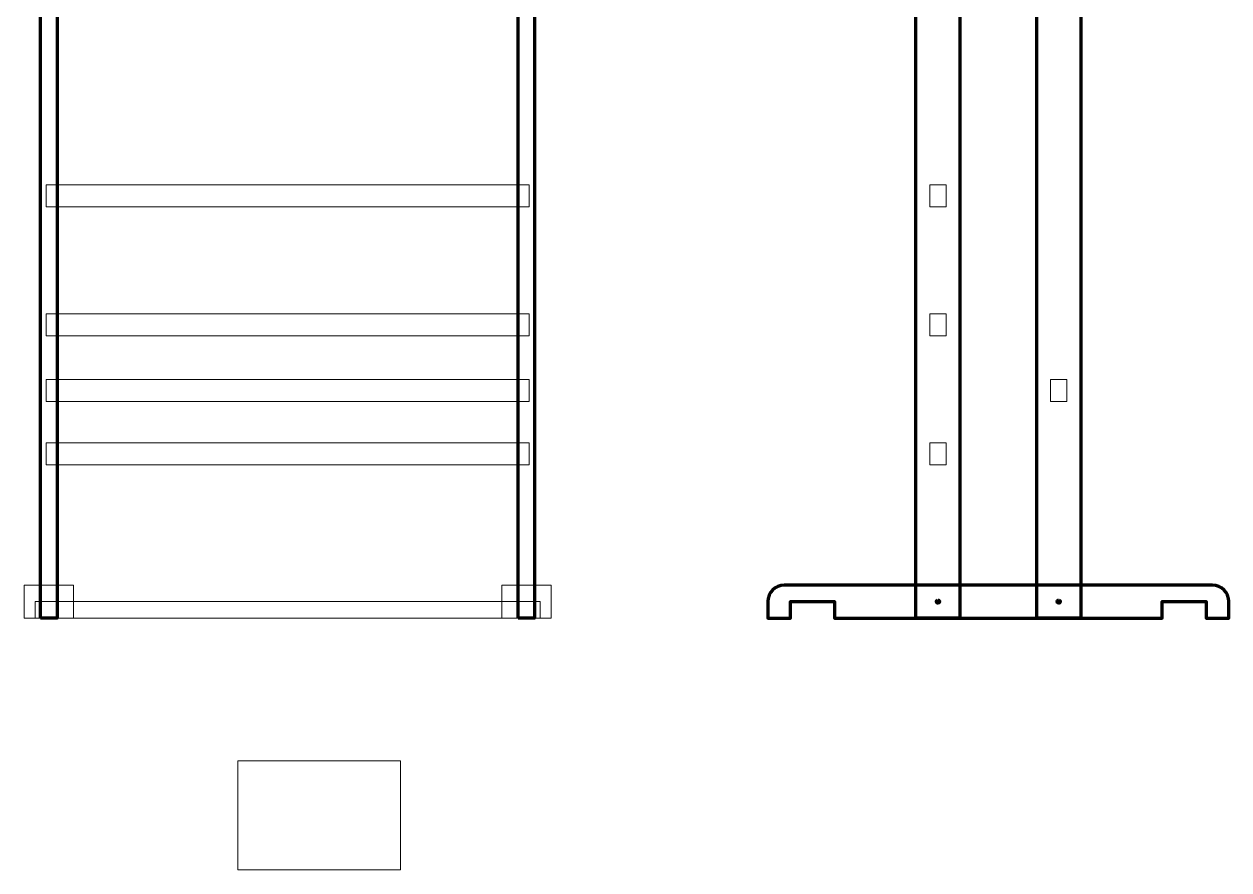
# Model space of a CAD drawing. Header units: centimetres. Extents: x -860 to -17, y -240 to 97.
# Drawn here: x -822.1 to -712.4, y -57.3 to 19.8 of the extents above; entities that cross this region are included whole.
import ezdxf

# ---------------------------------------------------------------- set-up
doc = ezdxf.new("R2010")
doc.units = ezdxf.units.CM
doc.header["$MEASUREMENT"] = 0
doc.layers.add('layer 1', color=7, linetype='Continuous')

msp = doc.modelspace()

# ---------------------------------------------------------------- linework, layer by layer
at = {"layer": 'layer 1', "color": 114, "lineweight": 20}
for points in [[(-820.63854, -34.32377), (-819.13854, -34.32377), (-819.13854, 55.67623), (-820.63854, 55.67623), (-820.63854, -34.32377)], [(-777.13854, -34.32377), (-775.63854, -34.32377), (-775.63854, 55.67623), (-777.13854, 55.67623), (-777.13854, -34.32377)], [(-822.13854, -34.32377), (-820.63854, -34.32377), (-820.63854, -31.32377), (-822.13854, -31.32377), (-822.13854, -34.32377)], [(-819.13854, -34.32377), (-817.63854, -34.32377), (-817.63854, -31.32377), (-819.13854, -31.32377), (-819.13854, -34.32377)], [(-778.63854, -34.32377), (-777.13854, -34.32377), (-777.13854, -31.32377), (-778.63854, -31.32377), (-778.63854, -34.32377)], [(-775.63854, -34.32377), (-774.13854, -34.32377), (-774.13854, -31.32377), (-775.63854, -31.32377), (-775.63854, -34.32377)], [(-821.13854, -34.32377), (-775.13854, -34.32377), (-775.13854, -32.82377), (-821.13854, -32.82377), (-821.13854, -34.32377)]]:
    msp.add_lwpolyline(points, close=True, dxfattribs=at)
at = {"layer": 'layer 1', "color": 240, "lineweight": 20}
msp.add_lwpolyline([(-820.13854, -8.61152), (-776.13854, -8.61152), (-776.13854, -6.61152), (-820.13854, -6.61152), (-820.13854, -8.61152)], close=True, dxfattribs=at)
at = {"layer": 'layer 1', "color": 142, "lineweight": 20}
msp.add_lwpolyline([(-739.65795, -8.61152), (-738.15795, -8.61152), (-738.15795, -6.61152), (-739.65795, -6.61152), (-739.65795, -8.61152)], close=True, dxfattribs=at)
at = {"layer": 'layer 1', "color": 250, "lineweight": 20}
for points in [[(-820.63854, -34.32377), (-819.13854, -34.32377), (-819.13854, -31.32377), (-820.63854, -31.32377), (-820.63854, -34.32377)], [(-777.13854, -34.32377), (-775.63854, -34.32377), (-775.63854, -31.32377), (-777.13854, -31.32377), (-777.13854, -34.32377)], [(-802.66227, -57.25769), (-787.85415, -57.25769), (-787.85415, -47.32153), (-802.66227, -47.32153), (-802.66227, -57.25769)]]:
    msp.add_lwpolyline(points, close=True, dxfattribs=at)
at = {"layer": 'layer 1', "color": 242, "lineweight": 158}
for centre in [(-738.90795, -32.82377), (-727.90795, -32.82377)]:
    msp.add_ellipse(centre, major_axis=(0, 0.15), ratio=1, dxfattribs=at)
for points, knots in [([(-820.63854, -34.32377), (-820.63854, -34.32377), (-819.13853, -34.32377), (-819.13853, -34.32377), (-819.13853, -34.32377), (-819.13853, -34.32377), (-819.13853, 85.67624), (-819.13853, 85.67624), (-819.13853, 85.67624), (-819.13853, 85.67624), (-820.63854, 85.67624), (-820.63854, 85.67624), (-820.63854, 85.67624), (-820.63854, 85.67624), (-820.63854, -34.32377), (-820.63854, -34.32377)], [0, 0, 0, 0, 0.2, 0.2, 0.2, 0.2, 0.4, 0.4, 0.4, 0.4, 0.6, 0.6, 0.6, 0.6, 1, 1, 1, 1]), ([(-777.13855, -34.32377), (-777.13855, -34.32377), (-775.63854, -34.32377), (-775.63854, -34.32377), (-775.63854, -34.32377), (-775.63854, -34.32377), (-775.63854, 85.67624), (-775.63854, 85.67624), (-775.63854, 85.67624), (-775.63854, 85.67624), (-777.13855, 85.67624), (-777.13855, 85.67624), (-777.13855, 85.67624), (-777.13855, 85.67624), (-777.13855, -34.32377), (-777.13855, -34.32377)], [0, 0, 0, 0, 0.2, 0.2, 0.2, 0.2, 0.4, 0.4, 0.4, 0.4, 0.6, 0.6, 0.6, 0.6, 1, 1, 1, 1]), ([(-740.90794, -34.32377), (-740.90794, -34.32377), (-736.90794, -34.32377), (-736.90794, -34.32377), (-736.90794, -34.32377), (-736.90794, -34.32377), (-736.90794, 85.67623), (-736.90794, 85.67623), (-736.90794, 85.67623), (-736.90794, 85.67623), (-738.15794, 85.67623), (-738.15794, 85.67623), (-738.15794, 85.67623), (-738.15794, 85.67623), (-738.15794, 81.84269), (-738.15794, 81.84269), (-738.15794, 81.84269), (-738.15794, 81.84269), (-739.65794, 81.84269), (-739.65794, 81.84269), (-739.65794, 81.84269), (-739.65794, 81.84269), (-739.65794, 85.67623), (-739.65794, 85.67623), (-739.65794, 85.67623), (-739.65794, 85.67623), (-740.90794, 85.67623), (-740.90794, 85.67623), (-740.90794, 85.67623), (-740.90794, 85.67623), (-740.90794, -34.32377), (-740.90794, -34.32377)], [0, 0, 0, 0, 0.111111111, 0.111111111, 0.111111111, 0.111111111, 0.222222222, 0.222222222, 0.222222222, 0.222222222, 0.333333333, 0.333333333, 0.333333333, 0.333333333, 0.444444444, 0.444444444, 0.444444444, 0.444444444, 0.555555556, 0.555555556, 0.555555556, 0.555555556, 0.666666667, 0.666666667, 0.666666667, 0.666666667, 0.777777778, 0.777777778, 0.777777778, 0.777777778, 1, 1, 1, 1]), ([(-729.90793, -34.32754), (-729.90793, -34.32754), (-725.90793, -34.32754), (-725.90793, -34.32754), (-725.90793, -34.32754), (-725.90793, -34.32754), (-725.90793, 55.67246), (-725.90793, 55.67246), (-725.90793, 55.67246), (-725.90793, 55.67246), (-726.81633, 55.67246), (-726.81633, 55.67246), (-726.81633, 55.67246), (-726.81633, 55.67246), (-726.81633, 56.67246), (-726.81633, 56.67246), (-726.81633, 56.67246), (-726.81633, 56.67246), (-728.99952, 56.67246), (-728.99952, 56.67246), (-728.99952, 56.67246), (-728.99952, 56.67246), (-728.99952, 55.67246), (-728.99952, 55.67246), (-728.99952, 55.67246), (-728.99952, 55.67246), (-729.90793, 55.67246), (-729.90793, 55.67246), (-729.90793, 55.67246), (-729.90793, 55.67246), (-729.90793, -34.32754), (-729.90793, -34.32754)], [0, 0, 0, 0, 0.111111111, 0.111111111, 0.111111111, 0.111111111, 0.222222222, 0.222222222, 0.222222222, 0.222222222, 0.333333333, 0.333333333, 0.333333333, 0.333333333, 0.444444444, 0.444444444, 0.444444444, 0.444444444, 0.555555556, 0.555555556, 0.555555556, 0.555555556, 0.666666667, 0.666666667, 0.666666667, 0.666666667, 0.777777778, 0.777777778, 0.777777778, 0.777777778, 1, 1, 1, 1]), ([(-752.90796, -31.32377), (-752.90796, -31.32377), (-713.90793, -31.32377), (-713.90793, -31.32377), (-713.90793, -31.32377), (-713.08293, -31.32377), (-712.40794, -31.99876), (-712.40794, -32.82376), (-712.40794, -32.82376), (-712.40794, -32.82376), (-712.40794, -32.82378), (-712.40794, -32.82378), (-712.40794, -32.82378), (-712.40794, -32.82378), (-712.40794, -34.32377), (-712.40794, -34.32377), (-712.40794, -34.32377), (-712.40794, -34.32377), (-713.90793, -34.32377), (-713.90793, -34.32377), (-713.90793, -34.32377), (-713.90793, -34.32377), (-714.47955, -34.32377), (-714.47955, -34.32377), (-714.47955, -34.32377), (-714.47955, -34.32377), (-714.47955, -32.82377), (-714.47955, -32.82377), (-714.47955, -32.82377), (-714.47955, -32.82377), (-718.47955, -32.82377), (-718.47955, -32.82377), (-718.47955, -32.82377), (-718.47955, -32.82377), (-718.47955, -34.32377), (-718.47955, -34.32377), (-718.47955, -34.32377), (-718.47955, -34.32377), (-748.33635, -34.32377), (-748.33635, -34.32377), (-748.33635, -34.32377), (-748.33635, -34.32377), (-748.33635, -32.82377), (-748.33635, -32.82377), (-748.33635, -32.82377), (-748.33635, -32.82377), (-752.33635, -32.82377), (-752.33635, -32.82377), (-752.33635, -32.82377), (-752.33635, -32.82377), (-752.33635, -34.32377), (-752.33635, -34.32377), (-752.33635, -34.32377), (-752.33635, -34.32377), (-752.90796, -34.32377), (-752.90796, -34.32377), (-752.90796, -34.32377), (-752.90796, -34.32377), (-754.40795, -34.32377), (-754.40795, -34.32377), (-754.40795, -34.32377), (-754.40795, -34.32377), (-754.40795, -32.82378), (-754.40795, -32.82378), (-754.40795, -32.82378), (-754.40795, -32.82378), (-754.40795, -32.82376), (-754.40795, -32.82376), (-754.40795, -32.82376), (-754.40795, -31.99876), (-753.73296, -31.32377), (-752.90796, -31.32377)], [0, 0, 0, 0, 0.052631579, 0.052631579, 0.052631579, 0.052631579, 0.105263158, 0.105263158, 0.105263158, 0.105263158, 0.157894737, 0.157894737, 0.157894737, 0.157894737, 0.210526316, 0.210526316, 0.210526316, 0.210526316, 0.263157895, 0.263157895, 0.263157895, 0.263157895, 0.315789474, 0.315789474, 0.315789474, 0.315789474, 0.368421053, 0.368421053, 0.368421053, 0.368421053, 0.421052632, 0.421052632, 0.421052632, 0.421052632, 0.473684211, 0.473684211, 0.473684211, 0.473684211, 0.526315789, 0.526315789, 0.526315789, 0.526315789, 0.578947368, 0.578947368, 0.578947368, 0.578947368, 0.631578947, 0.631578947, 0.631578947, 0.631578947, 0.684210526, 0.684210526, 0.684210526, 0.684210526, 0.736842105, 0.736842105, 0.736842105, 0.736842105, 0.789473684, 0.789473684, 0.789473684, 0.789473684, 0.842105263, 0.842105263, 0.842105263, 0.842105263, 0.894736842, 0.894736842, 0.894736842, 0.894736842, 1, 1, 1, 1])]:
    msp.add_open_spline(points, degree=3, knots=knots, dxfattribs=at)
at = {"layer": 'layer 1', "color": 240, "lineweight": 20}
for points in [[(-820.13854, 5.13628), (-820.13854, 5.13628), (-776.13854, 5.13628), (-776.13854, 5.13628), (-776.13854, 5.13628), (-776.13854, 5.13628), (-776.13854, 3.13628), (-776.13854, 3.13628), (-776.13854, 3.13628), (-776.13854, 3.13628), (-820.13854, 3.13628), (-820.13854, 3.13628), (-820.13854, 3.13628), (-820.13854, 3.13628), (-820.13854, 5.13628), (-820.13854, 5.13628)], [(-820.13854, -18.35931), (-820.13854, -18.35931), (-776.13854, -18.35931), (-776.13854, -18.35931), (-776.13854, -18.35931), (-776.13854, -18.35931), (-776.13854, -20.35931), (-776.13854, -20.35931), (-776.13854, -20.35931), (-776.13854, -20.35931), (-820.13854, -20.35931), (-820.13854, -20.35931), (-820.13854, -20.35931), (-820.13854, -20.35931), (-820.13854, -18.35931), (-820.13854, -18.35931)]]:
    msp.add_open_spline(points, degree=3, knots=[0, 0, 0, 0, 0.2, 0.2, 0.2, 0.2, 0.4, 0.4, 0.4, 0.4, 0.6, 0.6, 0.6, 0.6, 1, 1, 1, 1], dxfattribs=at)
at = {"layer": 'layer 1', "color": 142, "lineweight": 20}
for points in [[(-739.65795, 5.13628), (-739.65795, 5.13628), (-738.15795, 5.13628), (-738.15795, 5.13628), (-738.15795, 5.13628), (-738.15795, 5.13628), (-738.15795, 3.13628), (-738.15795, 3.13628), (-738.15795, 3.13628), (-738.15795, 3.13628), (-739.65795, 3.13628), (-739.65795, 3.13628), (-739.65795, 3.13628), (-739.65795, 3.13628), (-739.65795, 5.13628), (-739.65795, 5.13628)], [(-728.65794, -12.59794), (-728.65794, -12.59794), (-727.15794, -12.59794), (-727.15794, -12.59794), (-727.15794, -12.59794), (-727.15794, -12.59794), (-727.15794, -14.59794), (-727.15794, -14.59794), (-727.15794, -14.59794), (-727.15794, -14.59794), (-728.65794, -14.59794), (-728.65794, -14.59794), (-728.65794, -14.59794), (-728.65794, -14.59794), (-728.65794, -12.59794), (-728.65794, -12.59794)], [(-739.65795, -18.35931), (-739.65795, -18.35931), (-738.15795, -18.35931), (-738.15795, -18.35931), (-738.15795, -18.35931), (-738.15795, -18.35931), (-738.15795, -20.35931), (-738.15795, -20.35931), (-738.15795, -20.35931), (-738.15795, -20.35931), (-739.65795, -20.35931), (-739.65795, -20.35931), (-739.65795, -20.35931), (-739.65795, -20.35931), (-739.65795, -18.35931), (-739.65795, -18.35931)]]:
    msp.add_open_spline(points, degree=3, knots=[0, 0, 0, 0, 0.2, 0.2, 0.2, 0.2, 0.4, 0.4, 0.4, 0.4, 0.6, 0.6, 0.6, 0.6, 1, 1, 1, 1], dxfattribs=at)
at = {"layer": 'layer 1', "color": 114, "lineweight": 20}
msp.add_open_spline([(-820.13854, -12.59794), (-820.13854, -12.59794), (-776.13854, -12.59794), (-776.13854, -12.59794), (-776.13854, -12.59794), (-776.13854, -12.59794), (-776.13854, -14.59794), (-776.13854, -14.59794), (-776.13854, -14.59794), (-776.13854, -14.59794), (-820.13854, -14.59794), (-820.13854, -14.59794), (-820.13854, -14.59794), (-820.13854, -14.59794), (-820.13854, -12.59794), (-820.13854, -12.59794)], degree=3, knots=[0, 0, 0, 0, 0.2, 0.2, 0.2, 0.2, 0.4, 0.4, 0.4, 0.4, 0.6, 0.6, 0.6, 0.6, 1, 1, 1, 1], dxfattribs=at)

doc.saveas('drawing.dxf')
